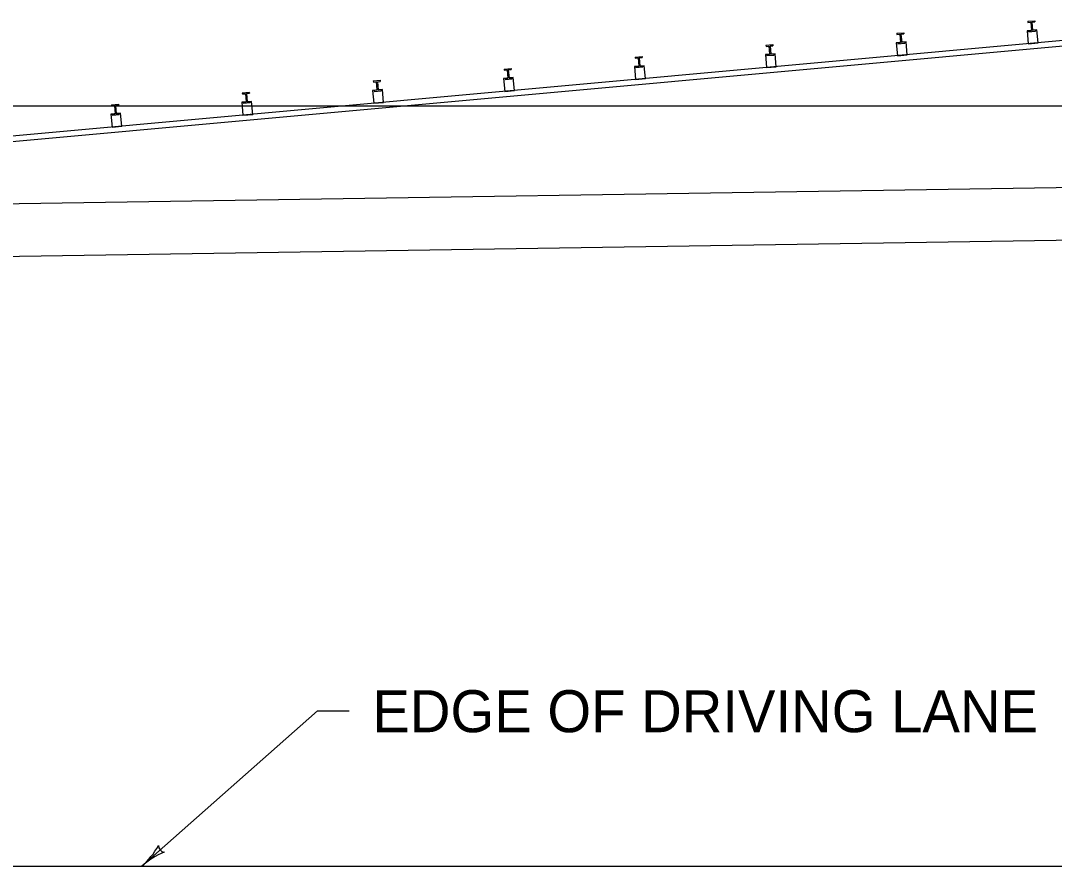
# Model space of a CAD drawing. Extents: x 1000 to 1185, y 999 to 1356.
# Drawn here: x 1021.833 to 1026.748, y 1013.165 to 1017.186 of the extents above; entities that cross this region are included whole.
import ezdxf

# ---------------------------------------------------------------- set-up
doc = ezdxf.new("R2010")
doc.units = 0
for name, color, linetype in [('Level 1', 7, 'Continuous'), ('Level 11', 7, 'Continuous'), ('Level 2', 7, 'Continuous'), ('Level 7', 7, 'Continuous')]:
    doc.layers.add(name, color=color, linetype=linetype)

msp = doc.modelspace()

# ---------------------------------------------------------------- linework, layer by layer
at = {"layer": 'Level 1'}
for p, q in [((1027.2241, 1017.131), (1007, 1015.2924)), ((1027.2117, 1017.1028), (1007, 1015.2654)), ((1017.8346, 1016.781), (1033.2356, 1016.781)), ((1007, 1013.1646), (1035.5, 1013.1646))]:
    msp.add_line(p, q, dxfattribs=at)
at = {"layer": 'Level 11'}
for p, q in [((1032.7342, 1016.4844), (1017.9164, 1016.2538)), ((1032.7342, 1016.2344), (1017.8771, 1016.0032)), ((1023.2444, 1013.9041), (1022.4087, 1013.1646)), ((1023.2444, 1013.9041), (1023.3944, 1013.9041))]:
    msp.add_line(p, q, dxfattribs=at)
for centre, radius, start, end in [((1022.1496, 1013.4573), 0.3909, 311.5089, 330.1777), ((1022.6678, 1012.8718), 0.3909, 112.8561, 131.5028), ((1022.52, 1013.2631), 0.0313, 180.2835, 262.4002), ((1022.1496, 1013.4573), 0.3909, 311.4967, 311.5089)]:
    msp.add_arc(centre, radius, start, end, dxfattribs=at)
at = {"layer": 'Level 2'}
for points in [[(1026.6245, 1017.0765), (1026.6709, 1017.0807), (1026.6653, 1017.1424), (1026.6189, 1017.1382)], [(1026.6245, 1017.0765), (1026.6709, 1017.0807), (1026.6653, 1017.1424), (1026.6189, 1017.1382)], [(1026.0021, 1017.0193), (1026.0486, 1017.0235), (1026.043, 1017.0852), (1025.9966, 1017.0811)], [(1026.0021, 1017.0193), (1026.0486, 1017.0235), (1026.043, 1017.0852), (1025.9966, 1017.0811)], [(1025.3797, 1016.9627), (1025.4261, 1016.9669), (1025.4206, 1017.0287), (1025.3741, 1017.0245)], [(1025.3797, 1016.9627), (1025.4261, 1016.9669), (1025.4206, 1017.0287), (1025.3741, 1017.0245)], [(1024.7573, 1016.9062), (1024.8037, 1016.9103), (1024.7981, 1016.9721), (1024.7517, 1016.9679)], [(1024.7573, 1016.9062), (1024.8037, 1016.9103), (1024.7981, 1016.9721), (1024.7517, 1016.9679)], [(1024.1349, 1016.8496), (1024.1813, 1016.8537), (1024.1757, 1016.9155), (1024.1293, 1016.9113)], [(1024.1349, 1016.8496), (1024.1813, 1016.8537), (1024.1757, 1016.9155), (1024.1293, 1016.9113)], [(1023.5125, 1016.793), (1023.5589, 1016.7972), (1023.5533, 1016.8589), (1023.5069, 1016.8547)], [(1023.5125, 1016.793), (1023.5589, 1016.7972), (1023.5533, 1016.8589), (1023.5069, 1016.8547)], [(1022.8901, 1016.7364), (1022.9365, 1016.7406), (1022.9309, 1016.8023), (1022.8845, 1016.7982)], [(1022.8901, 1016.7364), (1022.9365, 1016.7406), (1022.9309, 1016.8023), (1022.8845, 1016.7982)], [(1022.2676, 1016.6798), (1022.3141, 1016.684), (1022.3085, 1016.7457), (1022.2621, 1016.7416)], [(1022.2676, 1016.6798), (1022.3141, 1016.684), (1022.3085, 1016.7457), (1022.2621, 1016.7416)]]:
    msp.add_lwpolyline(points, close=True, dxfattribs=at)
at = {"layer": 'Level 7'}
for p, q in [((1026.6216, 1017.1831), (1026.6547, 1017.1861)), ((1026.6216, 1017.1831), (1026.6221, 1017.1777)), ((1026.6221, 1017.1777), (1026.6359, 1017.179)), ((1026.6359, 1017.179), (1026.6394, 1017.1401)), ((1026.6413, 1017.1795), (1026.6551, 1017.1807)), ((1026.6413, 1017.1795), (1026.6448, 1017.1406)), ((1026.6547, 1017.1861), (1026.6551, 1017.1807)), ((1025.9992, 1017.1259), (1026.0324, 1017.1289)), ((1025.9992, 1017.1259), (1025.9997, 1017.1206)), ((1025.9997, 1017.1206), (1026.0136, 1017.1218)), ((1026.0136, 1017.1218), (1026.0171, 1017.0829)), ((1026.019, 1017.1223), (1026.0328, 1017.1236)), ((1026.019, 1017.1223), (1026.0225, 1017.0834)), ((1026.0324, 1017.1289), (1026.0328, 1017.1236)), ((1026.6256, 1017.1388), (1026.6394, 1017.1401)), ((1026.6256, 1017.1388), (1026.6261, 1017.1335)), ((1026.6261, 1017.1335), (1026.6591, 1017.1364)), ((1026.6448, 1017.1406), (1026.6586, 1017.1418)), ((1026.6586, 1017.1418), (1026.6591, 1017.1364)), ((1025.3768, 1017.0693), (1025.41, 1017.0723)), ((1025.3768, 1017.0693), (1025.3773, 1017.064)), ((1025.3773, 1017.064), (1025.3911, 1017.0652)), ((1025.3911, 1017.0652), (1025.3946, 1017.0263)), ((1025.3966, 1017.0657), (1025.4104, 1017.067)), ((1025.3966, 1017.0657), (1025.4001, 1017.0268)), ((1025.41, 1017.0723), (1025.4104, 1017.067)), ((1026.0032, 1017.0817), (1026.0171, 1017.0829)), ((1026.0032, 1017.0817), (1026.0037, 1017.0763)), ((1026.0037, 1017.0763), (1026.0368, 1017.0792)), ((1026.0225, 1017.0834), (1026.0363, 1017.0847)), ((1026.0363, 1017.0847), (1026.0368, 1017.0792)), ((1024.7544, 1017.0127), (1024.7876, 1017.0157)), ((1024.7544, 1017.0127), (1024.7549, 1017.0074)), ((1024.7549, 1017.0074), (1024.7687, 1017.0087)), ((1024.7687, 1017.0087), (1024.7722, 1016.9697)), ((1024.7741, 1017.0092), (1024.788, 1017.0104)), ((1024.7741, 1017.0092), (1024.7776, 1016.9702)), ((1024.7876, 1017.0157), (1024.788, 1017.0104)), ((1025.3808, 1017.0251), (1025.3946, 1017.0263)), ((1025.3808, 1017.0251), (1025.3813, 1017.0197)), ((1025.3813, 1017.0197), (1025.4144, 1017.0227)), ((1025.4001, 1017.0268), (1025.4139, 1017.0281)), ((1025.4139, 1017.0281), (1025.4144, 1017.0227)), ((1024.132, 1016.9562), (1024.1651, 1016.9592)), ((1024.132, 1016.9562), (1024.1325, 1016.9508)), ((1024.1651, 1016.9592), (1024.1656, 1016.9538)), ((1024.7584, 1016.9685), (1024.7722, 1016.9697)), ((1024.7584, 1016.9685), (1024.7589, 1016.9632)), ((1024.7589, 1016.9632), (1024.792, 1016.9661)), ((1024.7776, 1016.9702), (1024.7915, 1016.9715)), ((1024.7915, 1016.9715), (1024.792, 1016.9661)), ((1024.1325, 1016.9508), (1024.1463, 1016.9521)), ((1024.136, 1016.9119), (1024.1498, 1016.9132)), ((1024.136, 1016.9119), (1024.1365, 1016.9066)), ((1024.1365, 1016.9066), (1024.1696, 1016.9095)), ((1024.1463, 1016.9521), (1024.1498, 1016.9132)), ((1024.1517, 1016.9526), (1024.1656, 1016.9538)), ((1024.1517, 1016.9526), (1024.1552, 1016.9137)), ((1024.1552, 1016.9137), (1024.1691, 1016.9149)), ((1024.1691, 1016.9149), (1024.1696, 1016.9095)), ((1023.5096, 1016.8996), (1023.5427, 1016.9026)), ((1023.5096, 1016.8996), (1023.5101, 1016.8942)), ((1023.5101, 1016.8942), (1023.5239, 1016.8955)), ((1023.5136, 1016.8553), (1023.5274, 1016.8566)), ((1023.5239, 1016.8955), (1023.5274, 1016.8566)), ((1023.5293, 1016.896), (1023.5431, 1016.8972)), ((1023.5293, 1016.896), (1023.5328, 1016.8571)), ((1023.5328, 1016.8571), (1023.5466, 1016.8583)), ((1023.5427, 1016.9026), (1023.5431, 1016.8972)), ((1023.5466, 1016.8583), (1023.5471, 1016.8529)), ((1022.8871, 1016.843), (1022.9203, 1016.846)), ((1022.8871, 1016.843), (1022.8876, 1016.8377)), ((1022.8876, 1016.8377), (1022.9015, 1016.8389)), ((1022.9015, 1016.8389), (1022.905, 1016.8)), ((1022.9069, 1016.8394), (1022.9207, 1016.8407)), ((1022.9069, 1016.8394), (1022.9104, 1016.8005)), ((1022.9203, 1016.846), (1022.9207, 1016.8407)), ((1023.5136, 1016.8553), (1023.5141, 1016.85)), ((1023.5141, 1016.85), (1023.5471, 1016.8529)), ((1022.2647, 1016.7864), (1022.2979, 1016.7894)), ((1022.2647, 1016.7864), (1022.2652, 1016.7811)), ((1022.2652, 1016.7811), (1022.2791, 1016.7823)), ((1022.2791, 1016.7823), (1022.2826, 1016.7434)), ((1022.2845, 1016.7828), (1022.2983, 1016.7841)), ((1022.2845, 1016.7828), (1022.288, 1016.7439)), ((1022.2979, 1016.7894), (1022.2983, 1016.7841)), ((1022.8911, 1016.7987), (1022.905, 1016.8)), ((1022.8911, 1016.7987), (1022.8916, 1016.7934)), ((1022.8916, 1016.7934), (1022.9247, 1016.7963)), ((1022.9104, 1016.8005), (1022.9242, 1016.8017)), ((1022.9242, 1016.8017), (1022.9247, 1016.7963)), ((1022.2687, 1016.7422), (1022.2826, 1016.7434)), ((1022.2687, 1016.7422), (1022.2692, 1016.7368)), ((1022.2692, 1016.7368), (1022.3023, 1016.7397)), ((1022.288, 1016.7439), (1022.3018, 1016.7452)), ((1022.3018, 1016.7452), (1022.3023, 1016.7397))]:
    msp.add_line(p, q, dxfattribs=at)

# ---------------------------------------------------------------- texts
at = {"layer": 'Level 11'}
msp.add_text('EDGE OF DRIVING LANE', height=0.2, dxfattribs=at).set_placement((1023.5054, 1013.8022))

doc.saveas('drawing.dxf')
